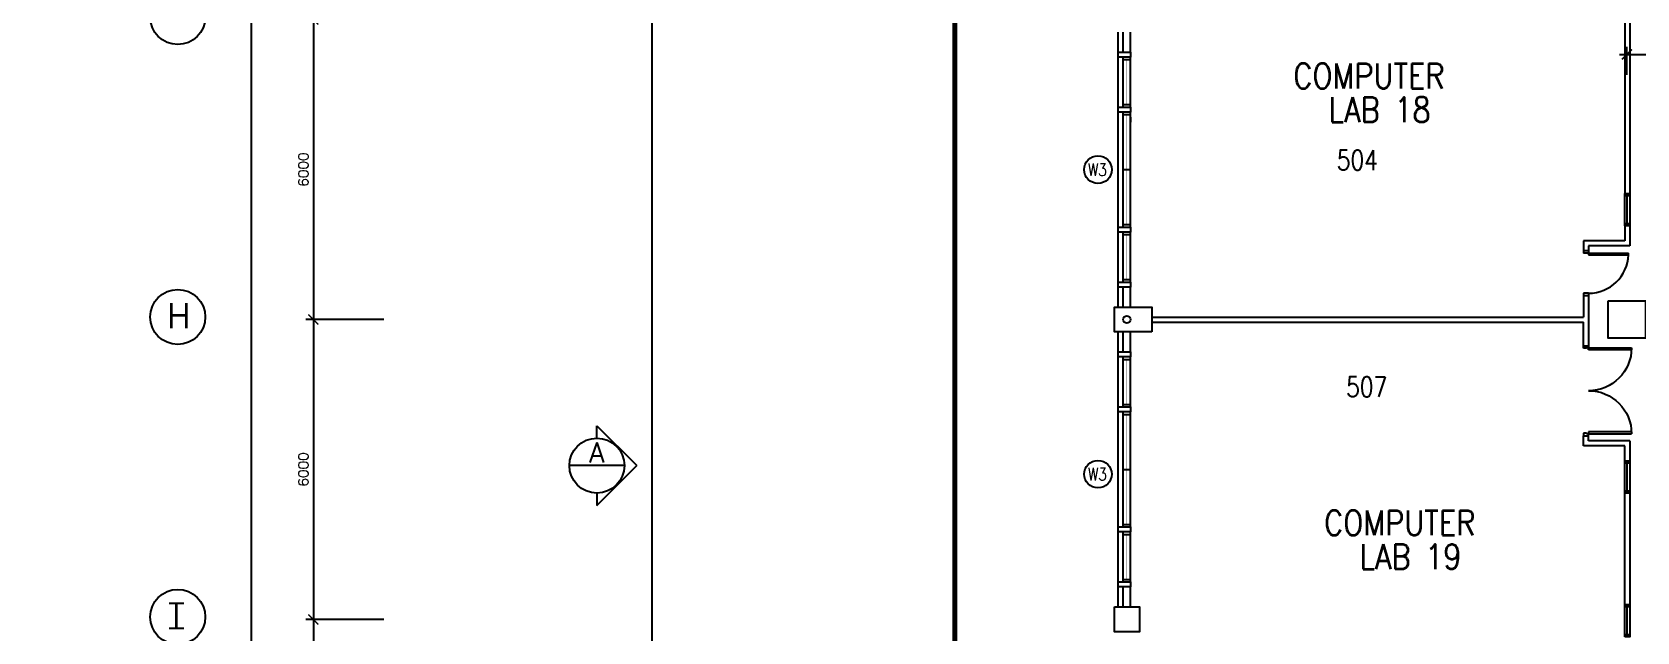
# Model space of a CAD drawing. Extents: x 2266480 to 2632177, y -858634 to -757244.
# Drawn here: x 2542657 to 2574749, y -808674 to -796674 of the extents above; entities that cross this region are included whole.
import ezdxf

# ---------------------------------------------------------------- set-up
doc = ezdxf.new("R2010")
doc.units = 0
doc.header["$LTSCALE"] = 10
doc.header["$MEASUREMENT"] = 0
doc.layers.get('0').update_dxf_attribs({"linetype": 'CONTINUOUS'})
doc.layers.get('DEFPOINTS').update_dxf_attribs({"linetype": 'CONTINUOUS'})
for name, color, linetype in [('AR', 7, 'CONTINUOUS'), ('COL', 3, 'CONTINUOUS'), ('DIM', 7, 'CONTINUOUS'), ('DOOR', 5, 'CONTINUOUS'), ('DR', 7, 'CONTINUOUS'), ('GRID-T', 7, 'CONTINUOUS'), ('hatch', 7, 'CONTINUOUS'), ('LINE', 7, 'CONTINUOUS'), ('partition', 7, 'CONTINUOUS'), ('PL', 5, 'CONTINUOUS'), ('RWDP', 145, 'CONTINUOUS'), ('stair', 7, 'CONTINUOUS'), ('T50', 4, 'CONTINUOUS'), ('WALL', 2, 'CONTINUOUS'), ('WIN', 5, 'CONTINUOUS'), ('WIN-T', 7, 'CONTINUOUS')]:
    doc.layers.add(name, color=color, linetype=linetype)
doc.styles.add('DIMTEXT', font='romans.shx', dxfattribs={"width": 0.8, "height": 400})
doc.styles.add('ROMANS', font='romans')
doc.styles.get("Standard").update_dxf_attribs({"font": 'ROMANS.SHX'})
doc.dimstyles.new('STANDARD$0', dxfattribs={"dimscale": 0, "dimtxt": 8, "dimasz": 6, "dimexe": 1, "dimexo": 1, "dimgap": 3, "dimtad": 1, "dimdec": 0, "dimlfac": -1, "dimrnd": 1, "dimzin": 0, "dimdsep": 46, "dimtxsty": 'Standard', "dimcen": 0, "dimclrd": 5, "dimclre": 250, "dimadec": 0, "dimazin": 0, "dimtfac": 1, "dimtdec": 4, "dimtofl": 0, "dimtmove": 0, "dimatfit": 3, "dimfxl": 1, "dimtolj": 1, "dimtzin": 0, "dimarcsym": 0})

# ---------------------------------------------------------------- blocks, each defined once
blk = doc.blocks.new('FG')
at = {"layer": 'LINE', "linetype": 'Continuous'}
for points in [[(0, 0), (50, 0), (50, 100), (0, 100)], [(600, 0), (650, 0), (650, 100), (600, 100)]]:
    blk.add_lwpolyline(points, close=True, dxfattribs=at)
at = {"layer": 'LINE', "color": 5, "linetype": 'Continuous'}
for points in [[(600, 100), (50, 100)], [(50, 0), (600, 0)]]:
    blk.add_lwpolyline(points, dxfattribs=at)
at = {"layer": 'LINE', "color": 1, "linetype": 'Continuous'}
blk.add_lwpolyline([(50, 50), (600, 50)], dxfattribs=at)
blk = doc.blocks.new('_ARCHTICK')
at = {"color": 0, "linetype": 'ByBlock', "const_width": 0.15}
blk.add_lwpolyline([(-0.5, -0.5), (0.5, 0.5)], dxfattribs=at)
blk = doc.blocks.new('*D249')
at = {"layer": 'DEFPOINTS', "color": 0, "transparency": 16777216}
for p in [(2549839, -796424), (2548281, -802424), (2549839, -802424)]:
    blk.add_point(p, dxfattribs=at)
at = {"layer": 'DIM', "color": 7, "lineweight": -2, "transparency": 16777216}
for p, q in [((2549689, -796424), (2548131, -796424)), ((2548281, -796274), (2548281, -802574)), ((2549689, -802424), (2548131, -802424))]:
    blk.add_line(p, q, dxfattribs=at)
at = {"layer": 'DIM', "color": 7, "lineweight": -2, "transparency": 16777216, "xscale": 200, "yscale": 200, "zscale": 200}
for p, rotation in [((2548281, -796424), 90), ((2548281, -802424), 270)]:
    blk.add_blockref('_ARCHTICK', p, dxfattribs=dict(at, rotation=rotation))
at = {"layer": 'DIM', "color": 7, "transparency": 16777216, "insert": (2548081, -799424), "char_height": 200, "attachment_point": 5, "rotation": 90, "style": 'ROMANS'}
blk.add_mtext('\\A1;6000', dxfattribs=at)
blk = doc.blocks.new('*D250')
at = {"layer": 'DEFPOINTS', "color": 0, "transparency": 16777216}
for p in [(2549839, -802424), (2548281, -808424), (2549839, -808424)]:
    blk.add_point(p, dxfattribs=at)
at = {"layer": 'DIM', "color": 7, "lineweight": -2, "transparency": 16777216}
for p, q in [((2548281, -802274), (2548281, -808574)), ((2549689, -802424), (2548131, -802424)), ((2549689, -808424), (2548131, -808424))]:
    blk.add_line(p, q, dxfattribs=at)
at = {"layer": 'DIM', "color": 7, "lineweight": -2, "transparency": 16777216, "xscale": 200, "yscale": 200, "zscale": 200}
for p, rotation in [((2548281, -802424), 90), ((2548281, -808424), 270)]:
    blk.add_blockref('_ARCHTICK', p, dxfattribs=dict(at, rotation=rotation))
at = {"layer": 'DIM', "color": 7, "transparency": 16777216, "insert": (2548081, -805424), "char_height": 200, "attachment_point": 5, "rotation": 90, "style": 'ROMANS'}
blk.add_mtext('\\A1;6000', dxfattribs=at)
blk = doc.blocks.new('*D251')
at = {"layer": 'DEFPOINTS', "color": 0, "transparency": 16777216}
for p in [(2549839, -808424), (2548281, -814424), (2549839, -814424)]:
    blk.add_point(p, dxfattribs=at)
at = {"layer": 'DIM', "color": 7, "lineweight": -2, "transparency": 16777216}
for p, q in [((2548281, -808274), (2548281, -814574)), ((2549689, -808424), (2548131, -808424)), ((2549689, -814424), (2548131, -814424))]:
    blk.add_line(p, q, dxfattribs=at)
at = {"layer": 'DIM', "color": 7, "lineweight": -2, "transparency": 16777216, "xscale": 200, "yscale": 200, "zscale": 200}
for p, rotation in [((2548281, -808424), 90), ((2548281, -814424), 270)]:
    blk.add_blockref('_ARCHTICK', p, dxfattribs=dict(at, rotation=rotation))
at = {"layer": 'DIM', "color": 7, "transparency": 16777216, "insert": (2548081, -811424), "char_height": 200, "attachment_point": 5, "rotation": 90, "style": 'ROMANS'}
blk.add_mtext('\\A1;6000', dxfattribs=at)
blk = doc.blocks.new('*D256')
at = {"layer": 'DEFPOINTS', "color": 0, "transparency": 16777216}
for p in [(2547044, -784424), (2549462, -784424), (2549462, -838424)]:
    blk.add_point(p, dxfattribs=at)
at = {"layer": 'DIM', "color": 7, "lineweight": -2, "transparency": 16777216}
for p, q in [((2547044, -838574), (2547044, -784274)), ((2549312, -784424), (2546894, -784424)), ((2549312, -838424), (2546894, -838424))]:
    blk.add_line(p, q, dxfattribs=at)
at = {"layer": 'DIM', "color": 7, "lineweight": -2, "transparency": 16777216, "xscale": 200, "yscale": 200, "zscale": 200}
for p, rotation in [((2547044, -784424), 90), ((2547044, -838424), 270)]:
    blk.add_blockref('_ARCHTICK', p, dxfattribs=dict(at, rotation=rotation))
at = {"layer": 'DIM', "color": 7, "transparency": 16777216, "insert": (2546844, -811424), "char_height": 200, "attachment_point": 5, "rotation": 90, "style": 'ROMANS'}
blk.add_mtext('\\A1;54000', dxfattribs=at)
blk = doc.blocks.new('*D259')
at = {"layer": 'DEFPOINTS', "color": 0, "transparency": 16777216}
for p in [(2577049, -797122), (2574549, -797681), (2577049, -797681)]:
    blk.add_point(p, dxfattribs=at)
at = {"layer": 'DIM', "color": 7, "lineweight": -2, "transparency": 16777216}
for p, q in [((2574399, -797122), (2577199, -797122)), ((2574549, -797531), (2574549, -796972)), ((2577049, -797531), (2577049, -796972))]:
    blk.add_line(p, q, dxfattribs=at)
at = {"layer": 'DIM', "color": 7, "lineweight": -2, "transparency": 16777216, "xscale": 200, "yscale": 200, "zscale": 200, "rotation": 180}
blk.add_blockref('_ARCHTICK', (2574549, -797122), dxfattribs=at)
at = {"layer": 'DIM', "color": 7, "lineweight": -2, "transparency": 16777216, "xscale": 200, "yscale": 200, "zscale": 200}
blk.add_blockref('_ARCHTICK', (2577049, -797122), dxfattribs=at)
at = {"layer": 'DIM', "color": 7, "transparency": 16777216, "insert": (2575799, -796922), "char_height": 200, "attachment_point": 5, "style": 'ROMANS'}
blk.add_mtext('\\A1;2500', dxfattribs=at)
blk = doc.blocks.new('D1800-A')
at = {"layer": 'DR'}
for p, q in [((0, 0), (100, 0)), ((0, -50), (0, 0)), ((100, 0), (100, -40)), ((60, -50), (0, -50)), ((100, -40), (60, -40)), ((60, -40), (60, -50)), ((100, -40), (960, -40)), ((100, -80), (100, -40)), ((959, -80), (100, -80)), ((60, -1750), (0, -1750)), ((0, -1750), (0, -1800)), ((0, -1800), (100, -1800)), ((60, -1760), (60, -1750)), ((100, -1760), (60, -1760)), ((959, -1720), (100, -1720)), ((100, -1720), (100, -1760)), ((100, -1760), (960, -1760)), ((100, -1800), (100, -1760))]:
    blk.add_line(p, q, dxfattribs=at)
for centre, start, end in [((100, -40), 270.0001, 0), ((100, -1760), 0, 90)]:
    blk.add_arc(centre, 860, start, end, dxfattribs=at)
blk = doc.blocks.new('D900')
at = {"layer": 'DOOR', "color": 7}
for p, q in [((50, 100), (50, 899)), ((80, 899), (50, 899)), ((80, 100), (80, 899)), ((0, 100), (0, 0)), ((0, 100), (50, 100)), ((0, 0), (50, 0)), ((50, 100), (50, 0)), ((50, 100), (80, 100)), ((850, 100), (850, 0)), ((850, 100), (900, 100)), ((850, 0), (900, 0)), ((900, 100), (900, 0))]:
    blk.add_line(p, q, dxfattribs=at)
blk.add_arc((50, 100), 800, 0, 87.8509, dxfattribs=at)

msp = doc.modelspace()

# ---------------------------------------------------------------- linework, layer by layer
at = {"color": 0}
for p, q in [((2564374.5, -802174.1), (2564374.5, -796674.1)), ((2573682.5, -800851), (2573682.5, -801051)), ((2573782.5, -800951), (2573782.5, -801049.1)), ((2564374.5, -808174.1), (2564374.5, -802674.1)), ((2573682.5, -804949.1), (2573682.5, -804749.1)), ((2573782.5, -804849.1), (2573782.5, -804751))]:
    msp.add_line(p, q, dxfattribs=at)
at = {"layer": 'AR', "color": 0}
for p, q in [((2553951.3, -804797.4), (2553951.3, -804550.5)), ((2553951.3, -804550.5), (2554748.3, -805347.4)), ((2554501.3, -805347.4), (2553401.3, -805347.4)), ((2553951.3, -806144.4), (2554748.3, -805347.4)), ((2553951.3, -805897.4), (2553951.3, -806144.4))]:
    msp.add_line(p, q, dxfattribs=at)
msp.add_circle((2553951.3, -805347.4), 550, dxfattribs=at)
at = {"layer": 'COL', "color": 0}
for points in [[(2565049.5, -802674.1), (2564299.5, -802674.1), (2564299.5, -802174.1), (2565049.5, -802174.1)], [(2574174.5, -802049.1), (2574924.5, -802049.1), (2574924.5, -802799.1), (2574174.5, -802799.1)], [(2564299.5, -808174.1), (2564799.5, -808174.1), (2564799.5, -808674.1), (2564299.5, -808674.1)]]:
    msp.add_lwpolyline(points, close=True, dxfattribs=at)
at = {"layer": 'DIM', "color": 0}
msp.add_line((2564624.5, -798374.1), (2564624.5, -798474.1), dxfattribs=at)
at = {"layer": 'GRID-T', "color": 0}
for p, q in [((2545397.7, -808098.8), (2545693.3, -808098.8)), ((2545397.7, -808601.7), (2545693.3, -808601.7))]:
    msp.add_line(p, q, dxfattribs=at)
for centre in [(2545569.8, -796373.6), (2545569.8, -802373.6), (2545569.8, -808373.6)]:
    msp.add_circle(centre, 550, dxfattribs=at)
at = {"layer": 'hatch', "color": 0}
msp.add_lwpolyline([(2558299.5, -790574.1), (2558299.5, -790574.1), (2558299.5, -790574.1), (2555049.5, -790574.1), (2555049.5, -838674.1), (2557299.5, -838674.1)], dxfattribs=at)
at = {"layer": 'partition', "color": 0}
for p, q in [((2574507.5, -800851), (2573682.5, -800851)), ((2574607.5, -800951), (2573782.5, -800951)), ((2565049.5, -802374.1), (2573682.5, -802374.1)), ((2565049.5, -802474.1), (2573682.5, -802474.1)), ((2574607.5, -804849.1), (2573782.5, -804849.1)), ((2574607.5, -804849.1), (2574607.5, -805299.1)), ((2574507.5, -804949.1), (2573682.5, -804949.1)), ((2574607.5, -805849.1), (2574607.5, -808174.1))]:
    msp.add_line(p, q, dxfattribs=at)
at = {"layer": 'PL', "color": 0, "ltscale": 2, "const_width": 100}
for points in [[(2490693.6, -847288.2), (2561112, -847288.2), (2561112, -757293.9), (2490693.6, -757293.9)], [(2561112, -847288.2), (2632127.2, -847288.2), (2632127.2, -757293.9), (2561112, -757293.9)]]:
    msp.add_lwpolyline(points, close=True, dxfattribs=at)
at = {"layer": 'RWDP', "color": 0}
msp.add_circle((2564549.5, -802424.1), 75, dxfattribs=at)
at = {"layer": 'stair', "color": 0}
for p, q in [((2574507.5, -796424.1), (2574507.5, -799951)), ((2574607.5, -796424.1), (2574607.5, -799951)), ((2574507.5, -800501), (2574507.5, -800851)), ((2574607.5, -800501), (2574607.5, -800951)), ((2573682.5, -801949.1), (2573682.5, -802374.1)), ((2573782.5, -801949.1), (2573782.5, -802949.1)), ((2573682.5, -802974.1), (2573682.5, -802474.1)), ((2574507.5, -805299.1), (2574507.5, -804949.1)), ((2574507.5, -808174.1), (2574507.5, -805849.1))]:
    msp.add_line(p, q, dxfattribs=at)
at = {"layer": 'WALL', "color": 0}
for p, q in [((2564474.5, -797074.1), (2564474.5, -796674.1)), ((2564624.5, -797074.1), (2564624.5, -796674.1)), ((2564474.5, -802174.1), (2564474.5, -801774.1)), ((2564624.5, -802174.1), (2564624.5, -801774.1)), ((2564474.5, -803074.1), (2564474.5, -802674.1)), ((2564624.5, -803074.1), (2564624.5, -802674.1)), ((2564474.5, -808174.1), (2564474.5, -807774.1)), ((2564624.5, -808174.1), (2564624.5, -807774.1))]:
    msp.add_line(p, q, dxfattribs=at)
for points in [[(2564374.5, -797074.1), (2564624.5, -797074.1), (2564624.5, -797174.1), (2564374.5, -797174.1)], [(2564374.5, -798174.1), (2564624.5, -798174.1), (2564624.5, -798274.1), (2564374.5, -798274.1)], [(2564374.5, -800574.1), (2564624.5, -800574.1), (2564624.5, -800674.1), (2564374.5, -800674.1)], [(2564374.5, -801674.1), (2564624.5, -801674.1), (2564624.5, -801774.1), (2564374.5, -801774.1)], [(2564374.5, -803074.1), (2564624.5, -803074.1), (2564624.5, -803174.1), (2564374.5, -803174.1)], [(2564374.5, -804174.1), (2564624.5, -804174.1), (2564624.5, -804274.1), (2564374.5, -804274.1)], [(2564374.5, -806574.1), (2564624.5, -806574.1), (2564624.5, -806674.1), (2564374.5, -806674.1)], [(2564374.5, -807674.1), (2564624.5, -807674.1), (2564624.5, -807774.1), (2564374.5, -807774.1)]]:
    msp.add_lwpolyline(points, close=True, dxfattribs=at)
at = {"layer": 'WIN', "color": 0}
for p, q in [((2564474.5, -798174.1), (2564474.5, -797174.1)), ((2564624.5, -798174.1), (2564624.5, -797174.1)), ((2564474.5, -797224.1), (2564624.5, -797224.1)), ((2564474.5, -798124.1), (2564624.5, -798124.1)), ((2564474.5, -800574.1), (2564474.5, -798274.1)), ((2564474.5, -798324.1), (2564624.5, -798324.1)), ((2564624.5, -800574.1), (2564624.5, -798274.1)), ((2564474.5, -799424.1), (2564624.5, -799424.1)), ((2564474.5, -800524.1), (2564624.5, -800524.1)), ((2564474.5, -801674.1), (2564474.5, -800674.1)), ((2564624.5, -801674.1), (2564624.5, -800674.1)), ((2564474.5, -800724.1), (2564624.5, -800724.1)), ((2564474.5, -801624.1), (2564624.5, -801624.1)), ((2564474.5, -804174.1), (2564474.5, -803174.1)), ((2564474.5, -803224.1), (2564624.5, -803224.1)), ((2564624.5, -804174.1), (2564624.5, -803174.1)), ((2564474.5, -804124.1), (2564624.5, -804124.1)), ((2564474.5, -806574.1), (2564474.5, -804274.1)), ((2564474.5, -804324.1), (2564624.5, -804324.1)), ((2564624.5, -806574.1), (2564624.5, -804274.1)), ((2564474.5, -805424.1), (2564624.5, -805424.1)), ((2564474.5, -806524.1), (2564624.5, -806524.1)), ((2564474.5, -807674.1), (2564474.5, -806674.1)), ((2564474.5, -806724.1), (2564624.5, -806724.1)), ((2564624.5, -807674.1), (2564624.5, -806674.1)), ((2564474.5, -807624.1), (2564624.5, -807624.1))]:
    msp.add_line(p, q, dxfattribs=at)
at = {"layer": 'WIN', "color": 0, "const_width": 10, "flags": 128}
for points in [[(2564549.5, -798124.1), (2564549.5, -797224.1)], [(2564549.5, -800524.1), (2564549.5, -798324.1)], [(2564549.5, -800724.1), (2564549.5, -801624.1)], [(2564549.5, -804124.1), (2564549.5, -803224.1)], [(2564549.5, -806524.1), (2564549.5, -804324.1)], [(2564549.5, -806724.1), (2564549.5, -807624.1)]]:
    msp.add_lwpolyline(points, dxfattribs=at)
at = {"layer": 'WIN-T', "color": 0}
for centre in [(2563972.2, -799426.5), (2563972.2, -805517.9)]:
    msp.add_circle(centre, 275, dxfattribs=at)

# ---------------------------------------------------------------- block references
at = {"layer": 'LINE', "color": 0, "xscale": -1, "rotation": 270}
for p in [(2574507.5, -800551), (2574507.5, -805899.1), (2574507.5, -808774.1)]:
    msp.add_blockref('FG', p, dxfattribs=at)
at = {"layer": 'stair', "color": 0, "rotation": 270}
msp.add_blockref('D900', (2573682.5, -801049.1), dxfattribs=at)
at = {"layer": 'stair', "color": 0, "xscale": -1, "rotation": 180}
msp.add_blockref('D1800-A', (2573682.5, -804749.1), dxfattribs=at)

# ---------------------------------------------------------------- texts
at = {"linetype": 'Continuous', "ltscale": 0.6, "style": 'DIMTEXT', "width": 0.8}
for s, p in [('504', (2568748.9, -799434.5)), ('507', (2568935.2, -803971.6))]:
    msp.add_text(s, height=400, dxfattribs=at).set_placement(p)
at = {"layer": 'AR', "color": 0, "style": 'ROMANS'}
msp.add_text('A', height=400, dxfattribs=at).set_placement((2553794.7, -805282.2))
at = {"layer": 'GRID-T', "color": 0, "style": 'ROMANS'}
for s, p in [('H', (2545354.6, -802599.4)), ('I', (2545451.9, -808599.4))]:
    msp.add_text(s, height=500, dxfattribs=at).set_placement(p)
at = {"layer": 'T50', "color": 0, "style": 'ROMANS', "width": 0.85}
for s, p in [('COMPUTER', (2567877.8, -797799.9)), ('LAB 18', (2568585.4, -798475.5)), ('COMPUTER', (2568495, -806741.9)), ('LAB 19', (2569202.7, -807417.6))]:
    msp.add_text(s, height=500, dxfattribs=at).set_placement(p)
at = {"layer": 'WIN-T', "color": 0, "style": 'ROMANS', "width": 0.8}
for p in [(2563771.4, -799552.3), (2563771.4, -805643.7)]:
    msp.add_text('W3', height=250, dxfattribs=at).set_placement(p)

# ---------------------------------------------------------------- dimensions: what is measured, and where the dimension line sits
at = {"layer": 'DIM', "color": 0}
for p1, p2, distance, picture, middle in [((2549462.5, -838424.1), (2549462.5, -784424.1), 2418.4, '*D256', (2546844.1, -811424.1)), ((2549839.5, -796424.1), (2549839.5, -802424.1), -1558.6, '*D249', (2548080.9, -799424.1)), ((2549839.5, -802424.1), (2549839.5, -808424.1), -1558.6, '*D250', (2548080.9, -805424.1)), ((2549839.5, -808424.1), (2549839.5, -814424.1), -1558.6, '*D251', (2548080.9, -811424.1))]:
    dim = msp.add_aligned_dim(p1=p1, p2=p2, distance=distance, dimstyle='STANDARD$0', override={"dimscale": 100, "dimtxt": 2, "dimasz": 2, "dimexe": 1.5, "dimexo": 1.5, "dimgap": 1, "dimtxsty": 'ROMANS', "dimblk": 'ARCHTICK', "dimdle": 1.5, "dimclrd": 7, "dimclre": 7, "dimclrt": 7, "dimtdec": 0, "dimtmove": 2}, dxfattribs=at)
    dim.commit()
    dim.dimension.update_dxf_attribs({"geometry": picture, "text_midpoint": middle})
dim = msp.add_linear_dim(base=(2577049.5, -797122.3), p1=(2574549.5, -797681.1), p2=(2577049.5, -797681.1), dimstyle='STANDARD$0', override={"dimscale": 100, "dimtxt": 2, "dimasz": 2, "dimexe": 1.5, "dimexo": 1.5, "dimgap": 1, "dimtxsty": 'ROMANS', "dimblk": 'ARCHTICK', "dimdle": 1.5, "dimclrd": 7, "dimclre": 7, "dimclrt": 7, "dimtdec": 0, "dimtmove": 2}, dxfattribs=at)
dim.commit()
dim.dimension.update_dxf_attribs({"geometry": '*D259', "text_midpoint": (2575799.5, -796922.3)})

doc.saveas('drawing.dxf')
